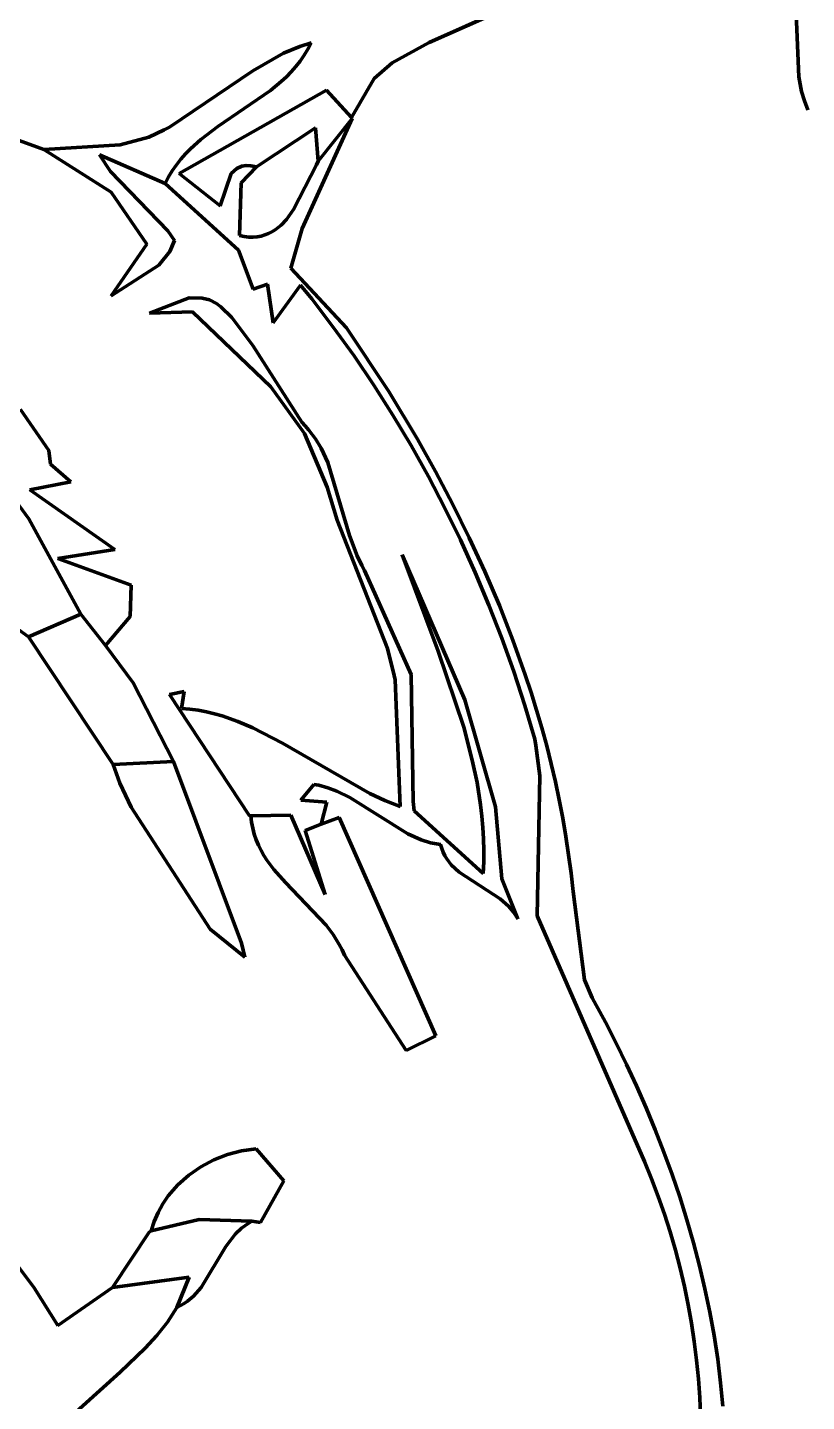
# Model space of a CAD drawing. Header units: millimetres. Extents: x 0 to 8.3, y 0 to 12.4.
# Drawn here: x 5.761 to 6.559, y 9.379 to 10.788 of the extents above; entities that cross this region are included whole.
import ezdxf

# ---------------------------------------------------------------- set-up
doc = ezdxf.new("R2010")
doc.units = ezdxf.units.MM
for name, color, linetype, lineweight in [('color#131313ff', 7, 'CONTINUOUS', 100), ('color#7c7c7cff', 7, 'CONTINUOUS', 100), ('color#c5c5c5ff', 7, 'CONTINUOUS', 100), ('color#ffffffff', 7, 'CONTINUOUS', 100)]:
    doc.layers.add(name, color=color, linetype=linetype, lineweight=lineweight)

msp = doc.modelspace()

# ---------------------------------------------------------------- linework, layer by layer
at = {"layer": 'color#131313ff'}
for p, q in [((6.4188, 10.8823), (6.1727, 10.7727)), ((6.0402, 10.7686), (6.0235, 10.7616)), ((6.0519, 10.7724), (6.0402, 10.7686)), ((6.0448, 10.7595), (6.0485, 10.7657)), ((6.0485, 10.7657), (6.0519, 10.7724)), ((6.1727, 10.7727), (6.135, 10.7517)), ((6.0235, 10.7616), (5.9921, 10.7436)), ((6.0362, 10.7479), (6.0407, 10.7535)), ((6.0407, 10.7535), (6.0448, 10.7595)), ((6.135, 10.7517), (6.1166, 10.7358)), ((5.9921, 10.7436), (5.9068, 10.6859)), ((6.0213, 10.7326), (6.0266, 10.7375)), ((6.0266, 10.7375), (6.0315, 10.7425)), ((6.0315, 10.7425), (6.0362, 10.7479)), ((6.0675, 10.7236), (5.9166, 10.6384)), ((5.9562, 10.6864), (6.0103, 10.7235)), ((6.0103, 10.7235), (6.0213, 10.7326)), ((6.0931, 10.6956), (6.0675, 10.7236)), ((6.1166, 10.7358), (6.0931, 10.6956)), ((6.0938, 10.6947), (6.0428, 10.5819)), ((6.0591, 10.6508), (6.0938, 10.6947)), ((5.7778, 10.6627), (5.6987, 10.6919)), ((5.9014, 10.683), (5.8856, 10.6756)), ((5.9068, 10.6859), (5.9014, 10.683)), ((5.9388, 10.6732), (5.9562, 10.6864)), ((5.8563, 10.6677), (5.7778, 10.6627)), ((5.8856, 10.6756), (5.8563, 10.6677)), ((5.9281, 10.6636), (5.9388, 10.6732)), ((5.9138, 10.6472), (5.9182, 10.6529)), ((5.9182, 10.6529), (5.923, 10.6584)), ((5.923, 10.6584), (5.9281, 10.6636)), ((5.9058, 10.6347), (5.9096, 10.6411)), ((5.9096, 10.6411), (5.9138, 10.6472)), ((5.9166, 10.6384), (5.9586, 10.6051)), ((5.9586, 10.6051), (5.97, 10.6383)), ((5.97, 10.6383), (5.9756, 10.6434)), ((5.9756, 10.6434), (5.981, 10.6457)), ((5.9958, 10.6451), (5.9801, 10.6286)), ((5.981, 10.6457), (5.9853, 10.6463)), ((5.9853, 10.6463), (5.9902, 10.6462)), ((5.9902, 10.6462), (5.9958, 10.6451)), ((6.0338, 10.6013), (6.0572, 10.6473)), ((6.0572, 10.6473), (6.0591, 10.6508)), ((5.9023, 10.6279), (5.9058, 10.6347)), ((5.9775, 10.5598), (5.9023, 10.6279)), ((5.9801, 10.6286), (5.9783, 10.5746)), ((6.0265, 10.5912), (6.0338, 10.6013)), ((6.0149, 10.5804), (6.021, 10.5853)), ((6.021, 10.5853), (6.0265, 10.5912)), ((6.0428, 10.5819), (6.0309, 10.5412)), ((5.9783, 10.5746), (5.9832, 10.5736)), ((5.9832, 10.5736), (5.9879, 10.5731)), ((5.9879, 10.5731), (5.9924, 10.573)), ((5.9924, 10.573), (5.9967, 10.5733)), ((5.9967, 10.5733), (6.0007, 10.5741)), ((6.0007, 10.5741), (6.0045, 10.5752)), ((6.0045, 10.5752), (6.0082, 10.5766)), ((6.0082, 10.5766), (6.0116, 10.5783)), ((6.0116, 10.5783), (6.0149, 10.5804)), ((5.9926, 10.5195), (5.9775, 10.5598)), ((6.0309, 10.5412), (6.088, 10.4799)), ((6.0072, 10.5247), (5.9926, 10.5195)), ((6.013, 10.4852), (6.0072, 10.5247)), ((5.8863, 10.495), (5.927, 10.5106)), ((5.927, 10.5106), (5.9402, 10.5105)), ((5.9402, 10.5105), (5.9478, 10.5086)), ((6.0411, 10.5239), (6.013, 10.4852)), ((6.0524, 10.5097), (6.0411, 10.5239)), ((5.9303, 10.4965), (5.8863, 10.495)), ((6.0106, 10.4194), (5.9303, 10.4965)), ((5.9478, 10.5086), (5.9549, 10.5049)), ((5.9549, 10.5049), (5.9593, 10.5014)), ((5.9593, 10.5014), (5.9705, 10.4905)), ((6.0745, 10.4808), (6.0524, 10.5097)), ((5.9705, 10.4905), (5.9922, 10.4618)), ((6.0958, 10.4513), (6.0745, 10.4808)), ((6.088, 10.4799), (6.1316, 10.4146)), ((5.9922, 10.4618), (6.0423, 10.3834)), ((6.1162, 10.4212), (6.0958, 10.4513)), ((6.0449, 10.3717), (6.0106, 10.4194)), ((6.1357, 10.3905), (6.1162, 10.4212)), ((6.1316, 10.4146), (6.1607, 10.3658)), ((6.1543, 10.3593), (6.1357, 10.3905)), ((6.0423, 10.3834), (6.0457, 10.3795)), ((6.0684, 10.3168), (6.0449, 10.3717)), ((6.0457, 10.3795), (6.0495, 10.3752)), ((6.0495, 10.3752), (6.0563, 10.3662)), ((6.0563, 10.3662), (6.062, 10.3567)), ((6.062, 10.3567), (6.0691, 10.3418)), ((6.1721, 10.3275), (6.1543, 10.3593)), ((6.1607, 10.3658), (6.1793, 10.3326)), ((5.7161, 10.3474), (5.7627, 10.284)), ((6.0691, 10.3418), (6.0912, 10.2671)), ((6.189, 10.2952), (6.1721, 10.3275)), ((6.1793, 10.3326), (6.197, 10.299)), ((6.0786, 10.2829), (6.0684, 10.3168)), ((6.2049, 10.2625), (6.189, 10.2952)), ((6.197, 10.299), (6.2139, 10.2648)), ((5.7627, 10.284), (5.816, 10.1864)), ((6.13, 10.1511), (6.0786, 10.2829)), ((6.0912, 10.2671), (6.0989, 10.2462)), ((6.2199, 10.2293), (6.2049, 10.2625)), ((6.2139, 10.2648), (6.2298, 10.2303)), ((6.0989, 10.2462), (6.1037, 10.2362)), ((6.1819, 10.1485), (6.1451, 10.2473)), ((6.1451, 10.2473), (6.2092, 10.0987)), ((5.7621, 10.1632), (5.6702, 10.2294)), ((6.1037, 10.2362), (6.1065, 10.2313)), ((6.1065, 10.2313), (6.1543, 10.1245)), ((6.234, 10.1958), (6.2199, 10.2293)), ((6.2298, 10.2303), (6.2447, 10.1953)), ((6.2472, 10.1618), (6.234, 10.1958)), ((6.2447, 10.1953), (6.2586, 10.1599)), ((5.816, 10.1864), (5.7621, 10.1632)), ((6.2594, 10.1275), (6.2472, 10.1618)), ((6.2586, 10.1599), (6.2713, 10.1241)), ((6.1369, 10.1235), (6.13, 10.1511)), ((6.2082, 10.0706), (6.1819, 10.1485)), ((6.138, 10.119), (6.1369, 10.1235)), ((6.143, 9.9891), (6.138, 10.119)), ((6.1543, 10.1245), (6.1564, 9.9942)), ((6.2707, 10.0929), (6.2594, 10.1275)), ((6.2713, 10.1241), (6.2773, 10.1061)), ((5.9066, 10.1039), (5.9219, 10.1071)), ((5.9886, 9.9797), (5.9066, 10.1039)), ((5.9219, 10.1071), (5.9191, 10.0898)), ((6.2773, 10.1061), (6.2829, 10.0879)), ((5.9191, 10.0898), (5.9277, 10.089)), ((5.9277, 10.089), (5.9362, 10.0878)), ((6.2092, 10.0987), (6.2407, 9.9889)), ((6.281, 10.0581), (6.2707, 10.0929)), ((6.2829, 10.0879), (6.2882, 10.0697)), ((5.9362, 10.0878), (5.9445, 10.0862)), ((5.9445, 10.0862), (5.9527, 10.0843)), ((5.9527, 10.0843), (5.9608, 10.082)), ((5.9608, 10.082), (5.9767, 10.0764)), ((5.9767, 10.0764), (5.9922, 10.0699)), ((5.9922, 10.0699), (6.0225, 10.0543)), ((6.217, 10.0368), (6.2082, 10.0706)), ((6.2882, 10.0697), (6.2932, 10.0514)), ((6.0225, 10.0543), (6.1119, 10.0026)), ((6.2822, 10.0519), (6.281, 10.0581)), ((6.2862, 10.0208), (6.2822, 10.0519)), ((6.2932, 10.0514), (6.2978, 10.033)), ((6.2218, 10.0139), (6.217, 10.0368)), ((6.2978, 10.033), (6.3021, 10.0145)), ((6.2834, 9.877), (6.2862, 10.0208)), ((6.0547, 10.0119), (6.0413, 9.9956)), ((6.0596, 10.0111), (6.0547, 10.0119)), ((6.0691, 10.0085), (6.0596, 10.0111)), ((6.0783, 10.005), (6.0691, 10.0085)), ((6.0915, 9.9985), (6.0783, 10.005)), ((6.2254, 9.9909), (6.2218, 10.0139)), ((6.3021, 10.0145), (6.3061, 9.996)), ((6.0413, 9.9956), (6.0679, 9.9936)), ((6.0679, 9.9936), (6.0622, 9.971)), ((6.1508, 9.9612), (6.0915, 9.9985)), ((6.1119, 10.0026), (6.1273, 9.9954)), ((6.1273, 9.9954), (6.143, 9.9891)), ((6.1564, 9.9942), (6.1573, 9.9846)), ((6.2268, 9.9793), (6.2254, 9.9909)), ((6.3061, 9.996), (6.3097, 9.9773)), ((5.9901, 9.9797), (5.9886, 9.9797)), ((6.0309, 9.9803), (5.9901, 9.9797)), ((6.0662, 9.8989), (6.0309, 9.9803)), ((6.1573, 9.9846), (6.2282, 9.9205)), ((6.2278, 9.9677), (6.2268, 9.9793)), ((6.2407, 9.9889), (6.2471, 9.9151)), ((6.3097, 9.9773), (6.3129, 9.9586)), ((6.0622, 9.971), (6.0456, 9.9646)), ((6.0456, 9.9646), (6.0662, 9.8989)), ((6.1646, 9.9551), (6.1508, 9.9612)), ((6.2285, 9.956), (6.2278, 9.9677)), ((6.1743, 9.9521), (6.1646, 9.9551)), ((6.1844, 9.9501), (6.1743, 9.9521)), ((6.1857, 9.946), (6.1844, 9.9501)), ((6.2288, 9.9442), (6.2285, 9.956)), ((6.3129, 9.9586), (6.3157, 9.9398)), ((6.1872, 9.9423), (6.1857, 9.946)), ((6.1889, 9.9387), (6.1872, 9.9423)), ((6.1909, 9.9355), (6.1889, 9.9387)), ((6.1954, 9.9295), (6.1909, 9.9355)), ((6.2287, 9.9324), (6.2288, 9.9442)), ((6.3157, 9.9398), (6.3182, 9.9209)), ((6.2035, 9.9218), (6.1954, 9.9295)), ((6.2455, 9.8946), (6.2035, 9.9218)), ((6.2282, 9.9205), (6.2287, 9.9324)), ((6.3182, 9.9209), (6.3203, 9.902)), ((6.2471, 9.9151), (6.2636, 9.874)), ((6.2542, 9.8869), (6.2455, 9.8946)), ((6.3203, 9.902), (6.332, 9.8113)), ((6.2593, 9.8809), (6.2542, 9.8869)), ((6.2636, 9.874), (6.2593, 9.8809)), ((6.3933, 9.6252), (6.2834, 9.877)), ((6.332, 9.8113), (6.3399, 9.7929)), ((6.3399, 9.7929), (6.3419, 9.7893)), ((6.3419, 9.7893), (6.3534, 9.7681)), ((6.3534, 9.7681), (6.3645, 9.7466)), ((6.3645, 9.7466), (6.3751, 9.7247)), ((6.3751, 9.7247), (6.3854, 9.7026)), ((6.3854, 9.7026), (6.3952, 9.6803)), ((6.3952, 9.6803), (6.4045, 9.6577)), ((6.4045, 9.6577), (6.4134, 9.6349)), ((6.4007, 9.6074), (6.3933, 9.6252)), ((6.4134, 9.6349), (6.4218, 9.612)), ((6.4218, 9.612), (6.4296, 9.5888)), ((6.4076, 9.5893), (6.4007, 9.6074)), ((6.4139, 9.5712), (6.4076, 9.5893)), ((6.4296, 9.5888), (6.4369, 9.5654)), ((6.4198, 9.5529), (6.4139, 9.5712)), ((6.4251, 9.5344), (6.4198, 9.5529)), ((6.4369, 9.5654), (6.4437, 9.5419)), ((5.7324, 9.5428), (5.7679, 9.4957)), ((6.4437, 9.5419), (6.4498, 9.5182)), ((6.43, 9.5158), (6.4251, 9.5344)), ((6.4343, 9.4971), (6.43, 9.5158)), ((6.4498, 9.5182), (6.4554, 9.4945)), ((5.8484, 9.496), (5.9268, 9.5066)), ((5.9268, 9.5066), (5.9142, 9.4754)), ((6.4382, 9.4783), (6.4343, 9.4971)), ((5.7679, 9.4957), (5.7922, 9.4569)), ((5.7922, 9.4569), (5.8484, 9.496)), ((6.4554, 9.4945), (6.4604, 9.4706)), ((5.9096, 9.4679), (5.9046, 9.4606)), ((5.9142, 9.4754), (5.9096, 9.4679)), ((6.4415, 9.4595), (6.4382, 9.4783)), ((6.4604, 9.4706), (6.4647, 9.4466)), ((5.9046, 9.4606), (5.8993, 9.4536)), ((6.4444, 9.4405), (6.4415, 9.4595)), ((5.8937, 9.4468), (5.8819, 9.4337)), ((5.8993, 9.4536), (5.8937, 9.4468)), ((6.4468, 9.4215), (6.4444, 9.4405)), ((6.4647, 9.4466), (6.4684, 9.4225)), ((5.8819, 9.4337), (5.8563, 9.4092)), ((6.4486, 9.4024), (6.4468, 9.4215)), ((6.4684, 9.4225), (6.4714, 9.3984)), ((5.8563, 9.4092), (5.797, 9.3557)), ((6.45, 9.3833), (6.4486, 9.4024)), ((6.4714, 9.3984), (6.4737, 9.3742)), ((6.4509, 9.3641), (6.45, 9.3833))]:
    msp.add_line(p, q, dxfattribs=at)
at = {"layer": 'color#7c7c7cff'}
for p, q in [((6.5517, 10.7374), (6.5484, 10.8101)), ((6.0235, 10.7616), (6.0402, 10.7686)), ((6.0402, 10.7686), (6.0519, 10.7724)), ((6.0485, 10.7657), (6.0448, 10.7595)), ((6.0519, 10.7724), (6.0485, 10.7657)), ((5.9921, 10.7436), (6.0235, 10.7616)), ((6.0407, 10.7535), (6.0362, 10.7479)), ((6.0448, 10.7595), (6.0407, 10.7535)), ((5.9068, 10.6859), (5.9921, 10.7436)), ((6.0266, 10.7375), (6.0213, 10.7326)), ((6.0315, 10.7425), (6.0266, 10.7375)), ((6.0362, 10.7479), (6.0315, 10.7425)), ((6.5544, 10.7223), (6.5517, 10.7374)), ((6.0103, 10.7235), (5.9562, 10.6864)), ((6.0213, 10.7326), (6.0103, 10.7235)), ((6.5572, 10.7127), (6.5544, 10.7223)), ((6.5609, 10.7035), (6.5572, 10.7127)), ((5.8856, 10.6756), (5.9014, 10.683)), ((5.9014, 10.683), (5.9068, 10.6859)), ((5.9562, 10.6864), (5.9388, 10.6732)), ((5.7778, 10.6627), (5.8563, 10.6677)), ((5.8563, 10.6677), (5.8856, 10.6756)), ((5.9388, 10.6732), (5.9281, 10.6636)), ((5.8468, 10.6192), (5.7778, 10.6627)), ((5.9023, 10.6279), (5.8349, 10.6573)), ((5.8349, 10.6573), (5.8461, 10.6404)), ((5.9182, 10.6529), (5.9138, 10.6472)), ((5.923, 10.6584), (5.9182, 10.6529)), ((5.9281, 10.6636), (5.923, 10.6584)), ((5.8461, 10.6404), (5.905, 10.5794)), ((5.9096, 10.6411), (5.9058, 10.6347)), ((5.9138, 10.6472), (5.9096, 10.6411)), ((5.9058, 10.6347), (5.9023, 10.6279)), ((5.8834, 10.5657), (5.8468, 10.6192)), ((5.905, 10.5794), (5.9119, 10.5694)), ((5.9119, 10.5694), (5.907, 10.5583)), ((5.8469, 10.5128), (5.8834, 10.5657)), ((5.907, 10.5583), (5.8959, 10.5443)), ((5.8959, 10.5443), (5.8469, 10.5128)), ((5.7621, 10.1632), (5.816, 10.1864)), ((5.816, 10.1864), (5.8413, 10.1544)), ((5.8491, 10.0324), (5.7621, 10.1632)), ((5.8413, 10.1544), (5.8696, 10.1161)), ((5.8696, 10.1161), (5.9107, 10.0352)), ((5.9107, 10.0352), (5.8491, 10.0324)), ((5.8484, 9.496), (5.8858, 9.5527)), ((5.8858, 9.5527), (5.8879, 9.5541)), ((5.8879, 9.5541), (5.9371, 9.5658)), ((5.9371, 9.5658), (5.9911, 9.5639)), ((5.9805, 9.5567), (5.9745, 9.551)), ((5.9873, 9.5617), (5.9805, 9.5567)), ((5.9911, 9.5639), (5.9873, 9.5617)), ((5.9745, 9.551), (5.9645, 9.5381)), ((5.9645, 9.5381), (5.9392, 9.4961)), ((5.9268, 9.5066), (5.8484, 9.496)), ((5.9142, 9.4754), (5.9268, 9.5066)), ((5.9313, 9.487), (5.9251, 9.4818)), ((5.9392, 9.4961), (5.9313, 9.487)), ((5.9181, 9.4774), (5.9142, 9.4754)), ((5.9217, 9.4795), (5.9181, 9.4774)), ((5.9251, 9.4818), (5.9217, 9.4795))]:
    msp.add_line(p, q, dxfattribs=at)
at = {"layer": 'color#c5c5c5ff'}
for p, q in [((5.9166, 10.6384), (6.0675, 10.7236)), ((6.0675, 10.7236), (6.0931, 10.6956)), ((6.0938, 10.6947), (6.0591, 10.6508)), ((6.0931, 10.6956), (6.0938, 10.6947)), ((6.0563, 10.685), (5.9958, 10.6451)), ((6.0591, 10.6508), (6.0563, 10.685)), ((5.9586, 10.6051), (5.9166, 10.6384)), ((5.97, 10.6383), (5.9586, 10.6051)), ((5.9756, 10.6434), (5.97, 10.6383)), ((5.981, 10.6457), (5.9756, 10.6434)), ((5.9853, 10.6463), (5.981, 10.6457)), ((5.9902, 10.6462), (5.9853, 10.6463)), ((5.9958, 10.6451), (5.9902, 10.6462)), ((5.7542, 10.3963), (5.7831, 10.3542)), ((5.7627, 10.284), (5.7161, 10.3474)), ((5.7831, 10.3542), (5.7847, 10.3401)), ((5.7847, 10.3401), (5.8056, 10.3222)), ((5.8056, 10.3222), (5.7637, 10.314)), ((5.7637, 10.314), (5.8506, 10.2528)), ((5.816, 10.1864), (5.7627, 10.284)), ((5.8506, 10.2528), (5.7924, 10.2436)), ((5.7924, 10.2436), (5.8674, 10.2163)), ((5.8674, 10.2163), (5.8663, 10.1841)), ((5.8413, 10.1544), (5.816, 10.1864)), ((5.8663, 10.1841), (5.8413, 10.1544)), ((5.8491, 10.0324), (5.9107, 10.0352)), ((5.856, 10.0131), (5.8491, 10.0324)), ((5.9107, 10.0352), (5.9804, 9.8489)), ((5.8673, 9.9885), (5.856, 10.0131)), ((5.9484, 9.8634), (5.8673, 9.9885)), ((5.9901, 9.9797), (6.0309, 9.9803)), ((5.9908, 9.9731), (5.9901, 9.9797)), ((6.0309, 9.9803), (6.0662, 9.8989)), ((6.0622, 9.971), (6.0806, 9.9778)), ((6.0806, 9.9778), (6.1795, 9.754)), ((5.992, 9.9669), (5.9908, 9.9731)), ((5.9936, 9.9608), (5.992, 9.9669)), ((6.0456, 9.9646), (6.0622, 9.971)), ((6.0662, 9.8989), (6.0456, 9.9646)), ((5.9956, 9.9551), (5.9936, 9.9608)), ((5.9979, 9.9495), (5.9956, 9.9551)), ((6.0005, 9.9442), (5.9979, 9.9495)), ((6.0035, 9.9391), (6.0005, 9.9442)), ((6.0066, 9.9341), (6.0035, 9.9391)), ((6.0136, 9.9246), (6.0066, 9.9341)), ((6.0255, 9.9112), (6.0136, 9.9246)), ((6.0672, 9.8676), (6.0255, 9.9112)), ((5.9839, 9.8346), (5.9484, 9.8634)), ((6.0744, 9.858), (6.0672, 9.8676)), ((5.9804, 9.8489), (5.9839, 9.8346)), ((6.0807, 9.8477), (6.0744, 9.858)), ((6.0835, 9.8423), (6.0807, 9.8477)), ((6.0859, 9.8367), (6.0835, 9.8423)), ((6.1491, 9.739), (6.0859, 9.8367)), ((6.1795, 9.754), (6.1491, 9.739)), ((5.9806, 9.6361), (5.9955, 9.6382)), ((5.9955, 9.6382), (6.0239, 9.6052)), ((5.9387, 9.6198), (5.952, 9.6269)), ((5.952, 9.6269), (5.9661, 9.6323)), ((5.9661, 9.6323), (5.9806, 9.6361)), ((5.9152, 9.6012), (5.9264, 9.6112)), ((5.9264, 9.6112), (5.9387, 9.6198)), ((5.9055, 9.5899), (5.9152, 9.6012)), ((6.0239, 9.6052), (6, 9.5626)), ((5.895, 9.573), (5.8998, 9.5817)), ((5.8998, 9.5817), (5.9055, 9.5899)), ((5.891, 9.5638), (5.895, 9.573)), ((5.9371, 9.5658), (5.8879, 9.5541)), ((5.8879, 9.5541), (5.891, 9.5638)), ((5.9911, 9.5639), (5.9371, 9.5658)), ((6, 9.5626), (5.9911, 9.5639))]:
    msp.add_line(p, q, dxfattribs=at)
at = {"layer": 'color#ffffffff'}
for p, q in [((6.1727, 10.7727), (6.4188, 10.8823)), ((6.5484, 10.8101), (6.5517, 10.7374)), ((6.135, 10.7517), (6.1727, 10.7727)), ((6.1166, 10.7358), (6.135, 10.7517)), ((6.5517, 10.7374), (6.5544, 10.7223)), ((6.0931, 10.6956), (6.1166, 10.7358)), ((6.5544, 10.7223), (6.5572, 10.7127)), ((6.5572, 10.7127), (6.5609, 10.7035)), ((6.0428, 10.5819), (6.0938, 10.6947)), ((6.0938, 10.6947), (6.0931, 10.6956)), ((5.6987, 10.6919), (5.7778, 10.6627)), ((5.9958, 10.6451), (6.0563, 10.685)), ((6.0563, 10.685), (6.0591, 10.6508)), ((5.7778, 10.6627), (5.8468, 10.6192)), ((5.8461, 10.6404), (5.8349, 10.6573)), ((5.8349, 10.6573), (5.9023, 10.6279)), ((5.905, 10.5794), (5.8461, 10.6404)), ((5.9801, 10.6286), (5.9958, 10.6451)), ((6.0572, 10.6473), (6.0338, 10.6013)), ((6.0591, 10.6508), (6.0572, 10.6473)), ((5.9023, 10.6279), (5.9775, 10.5598)), ((5.9783, 10.5746), (5.9801, 10.6286)), ((5.8468, 10.6192), (5.8834, 10.5657)), ((6.0338, 10.6013), (6.0265, 10.5912)), ((6.021, 10.5853), (6.0149, 10.5804)), ((6.0265, 10.5912), (6.021, 10.5853)), ((6.0309, 10.5412), (6.0428, 10.5819)), ((5.9119, 10.5694), (5.905, 10.5794)), ((5.907, 10.5583), (5.9119, 10.5694)), ((5.9832, 10.5736), (5.9783, 10.5746)), ((5.9879, 10.5731), (5.9832, 10.5736)), ((5.9924, 10.573), (5.9879, 10.5731)), ((5.9967, 10.5733), (5.9924, 10.573)), ((6.0007, 10.5741), (5.9967, 10.5733)), ((6.0045, 10.5752), (6.0007, 10.5741)), ((6.0082, 10.5766), (6.0045, 10.5752)), ((6.0116, 10.5783), (6.0082, 10.5766)), ((6.0149, 10.5804), (6.0116, 10.5783)), ((5.8834, 10.5657), (5.8469, 10.5128)), ((5.8959, 10.5443), (5.907, 10.5583)), ((5.9775, 10.5598), (5.9926, 10.5195)), ((5.8469, 10.5128), (5.8959, 10.5443)), ((6.088, 10.4799), (6.0309, 10.5412)), ((5.9926, 10.5195), (6.0072, 10.5247)), ((6.0072, 10.5247), (6.013, 10.4852)), ((5.927, 10.5106), (5.8863, 10.495)), ((5.9402, 10.5105), (5.927, 10.5106)), ((5.9478, 10.5086), (5.9402, 10.5105)), ((6.013, 10.4852), (6.0411, 10.5239)), ((6.0411, 10.5239), (6.0524, 10.5097)), ((5.8863, 10.495), (5.9303, 10.4965)), ((5.9303, 10.4965), (6.0106, 10.4194)), ((5.9549, 10.5049), (5.9478, 10.5086)), ((5.9593, 10.5014), (5.9549, 10.5049)), ((5.9705, 10.4905), (5.9593, 10.5014)), ((6.0524, 10.5097), (6.0745, 10.4808)), ((5.9922, 10.4618), (5.9705, 10.4905)), ((6.0745, 10.4808), (6.0958, 10.4513)), ((6.1316, 10.4146), (6.088, 10.4799)), ((6.0423, 10.3834), (5.9922, 10.4618)), ((6.0958, 10.4513), (6.1162, 10.4212)), ((6.0106, 10.4194), (6.0449, 10.3717)), ((6.1162, 10.4212), (6.1357, 10.3905)), ((6.1607, 10.3658), (6.1316, 10.4146)), ((5.7831, 10.3542), (5.7542, 10.3963)), ((6.1357, 10.3905), (6.1543, 10.3593)), ((6.0457, 10.3795), (6.0423, 10.3834)), ((6.0449, 10.3717), (6.0684, 10.3168)), ((6.0495, 10.3752), (6.0457, 10.3795)), ((6.0563, 10.3662), (6.0495, 10.3752)), ((6.062, 10.3567), (6.0563, 10.3662)), ((6.0691, 10.3418), (6.062, 10.3567)), ((6.1543, 10.3593), (6.1721, 10.3275)), ((6.1793, 10.3326), (6.1607, 10.3658)), ((5.7847, 10.3401), (5.7831, 10.3542)), ((6.0912, 10.2671), (6.0691, 10.3418)), ((5.8056, 10.3222), (5.7847, 10.3401)), ((6.1721, 10.3275), (6.189, 10.2952)), ((6.197, 10.299), (6.1793, 10.3326)), ((5.7637, 10.314), (5.8056, 10.3222)), ((5.8506, 10.2528), (5.7637, 10.314)), ((6.0684, 10.3168), (6.0786, 10.2829)), ((6.189, 10.2952), (6.2049, 10.2625)), ((6.2139, 10.2648), (6.197, 10.299)), ((6.0786, 10.2829), (6.13, 10.1511)), ((6.0989, 10.2462), (6.0912, 10.2671)), ((6.2049, 10.2625), (6.2199, 10.2293)), ((6.2298, 10.2303), (6.2139, 10.2648)), ((5.7924, 10.2436), (5.8506, 10.2528)), ((5.8674, 10.2163), (5.7924, 10.2436)), ((6.1037, 10.2362), (6.0989, 10.2462)), ((6.2092, 10.0987), (6.1451, 10.2473)), ((6.1451, 10.2473), (6.1819, 10.1485)), ((5.6702, 10.2294), (5.7621, 10.1632)), ((6.1065, 10.2313), (6.1037, 10.2362)), ((6.1543, 10.1245), (6.1065, 10.2313)), ((6.2199, 10.2293), (6.234, 10.1958)), ((6.2447, 10.1953), (6.2298, 10.2303)), ((5.8663, 10.1841), (5.8674, 10.2163)), ((6.234, 10.1958), (6.2472, 10.1618)), ((6.2586, 10.1599), (6.2447, 10.1953)), ((5.8413, 10.1544), (5.8663, 10.1841)), ((5.7621, 10.1632), (5.8491, 10.0324)), ((6.2472, 10.1618), (6.2594, 10.1275)), ((6.2713, 10.1241), (6.2586, 10.1599)), ((5.8696, 10.1161), (5.8413, 10.1544)), ((6.13, 10.1511), (6.1369, 10.1235)), ((6.1819, 10.1485), (6.2082, 10.0706)), ((5.9107, 10.0352), (5.8696, 10.1161)), ((6.1369, 10.1235), (6.138, 10.119)), ((6.138, 10.119), (6.143, 9.9891)), ((6.1564, 9.9942), (6.1543, 10.1245)), ((6.2594, 10.1275), (6.2707, 10.0929)), ((6.2773, 10.1061), (6.2713, 10.1241)), ((5.9219, 10.1071), (5.9066, 10.1039)), ((5.9066, 10.1039), (5.9886, 9.9797)), ((5.9191, 10.0898), (5.9219, 10.1071)), ((6.2829, 10.0879), (6.2773, 10.1061)), ((5.9277, 10.089), (5.9191, 10.0898)), ((5.9362, 10.0878), (5.9277, 10.089)), ((6.2407, 9.9889), (6.2092, 10.0987)), ((6.2707, 10.0929), (6.281, 10.0581)), ((6.2882, 10.0697), (6.2829, 10.0879)), ((5.9445, 10.0862), (5.9362, 10.0878)), ((5.9527, 10.0843), (5.9445, 10.0862)), ((5.9608, 10.082), (5.9527, 10.0843)), ((5.9767, 10.0764), (5.9608, 10.082)), ((5.9922, 10.0699), (5.9767, 10.0764)), ((6.0225, 10.0543), (5.9922, 10.0699)), ((6.2082, 10.0706), (6.217, 10.0368)), ((6.2932, 10.0514), (6.2882, 10.0697)), ((6.1119, 10.0026), (6.0225, 10.0543)), ((6.281, 10.0581), (6.2822, 10.0519)), ((6.2822, 10.0519), (6.2862, 10.0208)), ((6.2978, 10.033), (6.2932, 10.0514)), ((5.8491, 10.0324), (5.856, 10.0131)), ((5.9804, 9.8489), (5.9107, 10.0352)), ((6.217, 10.0368), (6.2218, 10.0139)), ((6.3021, 10.0145), (6.2978, 10.033)), ((6.2862, 10.0208), (6.2834, 9.877)), ((5.856, 10.0131), (5.8673, 9.9885)), ((6.0413, 9.9956), (6.0547, 10.0119)), ((6.0547, 10.0119), (6.0596, 10.0111)), ((6.0596, 10.0111), (6.0691, 10.0085)), ((6.0691, 10.0085), (6.0783, 10.005)), ((6.0783, 10.005), (6.0915, 9.9985)), ((6.2218, 10.0139), (6.2254, 9.9909)), ((6.3061, 9.996), (6.3021, 10.0145)), ((6.0679, 9.9936), (6.0413, 9.9956)), ((6.0622, 9.971), (6.0679, 9.9936)), ((6.0915, 9.9985), (6.1508, 9.9612)), ((6.1273, 9.9954), (6.1119, 10.0026)), ((6.143, 9.9891), (6.1273, 9.9954)), ((6.1573, 9.9846), (6.1564, 9.9942)), ((6.2254, 9.9909), (6.2268, 9.9793)), ((6.3097, 9.9773), (6.3061, 9.996)), ((5.8673, 9.9885), (5.9484, 9.8634)), ((5.9886, 9.9797), (5.9901, 9.9797)), ((5.9901, 9.9797), (5.9908, 9.9731)), ((6.0806, 9.9778), (6.0622, 9.971)), ((6.1795, 9.754), (6.0806, 9.9778)), ((6.2282, 9.9205), (6.1573, 9.9846)), ((6.2268, 9.9793), (6.2278, 9.9677)), ((6.2471, 9.9151), (6.2407, 9.9889)), ((6.3129, 9.9586), (6.3097, 9.9773)), ((5.9908, 9.9731), (5.992, 9.9669)), ((5.992, 9.9669), (5.9936, 9.9608)), ((6.1508, 9.9612), (6.1646, 9.9551)), ((6.2278, 9.9677), (6.2285, 9.956)), ((5.9936, 9.9608), (5.9956, 9.9551)), ((5.9956, 9.9551), (5.9979, 9.9495)), ((5.9979, 9.9495), (6.0005, 9.9442)), ((6.1646, 9.9551), (6.1743, 9.9521)), ((6.1743, 9.9521), (6.1844, 9.9501)), ((6.1844, 9.9501), (6.1857, 9.946)), ((6.2285, 9.956), (6.2288, 9.9442)), ((6.3157, 9.9398), (6.3129, 9.9586)), ((6.0005, 9.9442), (6.0035, 9.9391)), ((6.0035, 9.9391), (6.0066, 9.9341)), ((6.0066, 9.9341), (6.0136, 9.9246)), ((6.1857, 9.946), (6.1872, 9.9423)), ((6.1872, 9.9423), (6.1889, 9.9387)), ((6.1889, 9.9387), (6.1909, 9.9355)), ((6.1909, 9.9355), (6.1954, 9.9295)), ((6.2288, 9.9442), (6.2287, 9.9324)), ((6.3182, 9.9209), (6.3157, 9.9398)), ((6.0136, 9.9246), (6.0255, 9.9112)), ((6.1954, 9.9295), (6.2035, 9.9218)), ((6.2035, 9.9218), (6.2455, 9.8946)), ((6.2287, 9.9324), (6.2282, 9.9205)), ((6.3203, 9.902), (6.3182, 9.9209)), ((6.0255, 9.9112), (6.0672, 9.8676)), ((6.2636, 9.874), (6.2471, 9.9151)), ((6.2455, 9.8946), (6.2542, 9.8869)), ((6.332, 9.8113), (6.3203, 9.902)), ((6.2542, 9.8869), (6.2593, 9.8809)), ((6.2593, 9.8809), (6.2636, 9.874)), ((6.2834, 9.877), (6.3933, 9.6252)), ((5.9484, 9.8634), (5.9839, 9.8346)), ((6.0672, 9.8676), (6.0744, 9.858)), ((5.9839, 9.8346), (5.9804, 9.8489)), ((6.0744, 9.858), (6.0807, 9.8477)), ((6.0807, 9.8477), (6.0835, 9.8423)), ((6.0835, 9.8423), (6.0859, 9.8367)), ((6.0859, 9.8367), (6.1491, 9.739)), ((6.3399, 9.7929), (6.332, 9.8113)), ((6.3419, 9.7893), (6.3399, 9.7929)), ((6.3534, 9.7681), (6.3419, 9.7893)), ((6.3645, 9.7466), (6.3534, 9.7681)), ((6.1491, 9.739), (6.1795, 9.754)), ((6.3751, 9.7247), (6.3645, 9.7466)), ((6.3854, 9.7026), (6.3751, 9.7247)), ((6.3952, 9.6803), (6.3854, 9.7026)), ((6.4045, 9.6577), (6.3952, 9.6803)), ((6.4134, 9.6349), (6.4045, 9.6577)), ((5.9955, 9.6382), (5.9806, 9.6361)), ((6.0239, 9.6052), (5.9955, 9.6382)), ((5.952, 9.6269), (5.9387, 9.6198)), ((5.9661, 9.6323), (5.952, 9.6269)), ((5.9806, 9.6361), (5.9661, 9.6323)), ((6.3933, 9.6252), (6.4007, 9.6074)), ((6.4218, 9.612), (6.4134, 9.6349)), ((5.9264, 9.6112), (5.9152, 9.6012)), ((5.9387, 9.6198), (5.9264, 9.6112)), ((6.4296, 9.5888), (6.4218, 9.612)), ((5.9152, 9.6012), (5.9055, 9.5899)), ((6, 9.5626), (6.0239, 9.6052)), ((6.4007, 9.6074), (6.4076, 9.5893)), ((5.8998, 9.5817), (5.895, 9.573)), ((5.9055, 9.5899), (5.8998, 9.5817)), ((6.4076, 9.5893), (6.4139, 9.5712)), ((6.4369, 9.5654), (6.4296, 9.5888)), ((5.895, 9.573), (5.891, 9.5638)), ((6.4139, 9.5712), (6.4198, 9.5529)), ((5.8858, 9.5527), (5.8484, 9.496)), ((5.8879, 9.5541), (5.8858, 9.5527)), ((5.891, 9.5638), (5.8879, 9.5541)), ((5.9745, 9.551), (5.9805, 9.5567)), ((5.9805, 9.5567), (5.9873, 9.5617)), ((5.9873, 9.5617), (5.9911, 9.5639)), ((5.9911, 9.5639), (6, 9.5626)), ((6.4198, 9.5529), (6.4251, 9.5344)), ((6.4437, 9.5419), (6.4369, 9.5654)), ((5.7679, 9.4957), (5.7324, 9.5428)), ((5.9645, 9.5381), (5.9745, 9.551)), ((6.4498, 9.5182), (6.4437, 9.5419)), ((5.9392, 9.4961), (5.9645, 9.5381)), ((6.4251, 9.5344), (6.43, 9.5158)), ((6.43, 9.5158), (6.4343, 9.4971)), ((6.4554, 9.4945), (6.4498, 9.5182)), ((6.4343, 9.4971), (6.4382, 9.4783)), ((5.7922, 9.4569), (5.7679, 9.4957)), ((5.8484, 9.496), (5.7922, 9.4569)), ((5.9251, 9.4818), (5.9313, 9.487)), ((5.9313, 9.487), (5.9392, 9.4961)), ((6.4604, 9.4706), (6.4554, 9.4945)), ((5.9046, 9.4606), (5.9096, 9.4679)), ((5.9096, 9.4679), (5.9142, 9.4754)), ((5.9142, 9.4754), (5.9181, 9.4774)), ((5.9181, 9.4774), (5.9217, 9.4795)), ((5.9217, 9.4795), (5.9251, 9.4818)), ((6.4382, 9.4783), (6.4415, 9.4595)), ((6.4647, 9.4466), (6.4604, 9.4706)), ((5.8993, 9.4536), (5.9046, 9.4606)), ((6.4415, 9.4595), (6.4444, 9.4405)), ((5.8819, 9.4337), (5.8937, 9.4468)), ((5.8937, 9.4468), (5.8993, 9.4536)), ((6.4444, 9.4405), (6.4468, 9.4215)), ((6.4684, 9.4225), (6.4647, 9.4466)), ((5.8563, 9.4092), (5.8819, 9.4337)), ((6.4468, 9.4215), (6.4486, 9.4024)), ((6.4714, 9.3984), (6.4684, 9.4225)), ((5.797, 9.3557), (5.8563, 9.4092)), ((6.4486, 9.4024), (6.45, 9.3833)), ((6.4737, 9.3742), (6.4714, 9.3984)), ((6.45, 9.3833), (6.4509, 9.3641))]:
    msp.add_line(p, q, dxfattribs=at)

doc.saveas('drawing.dxf')
